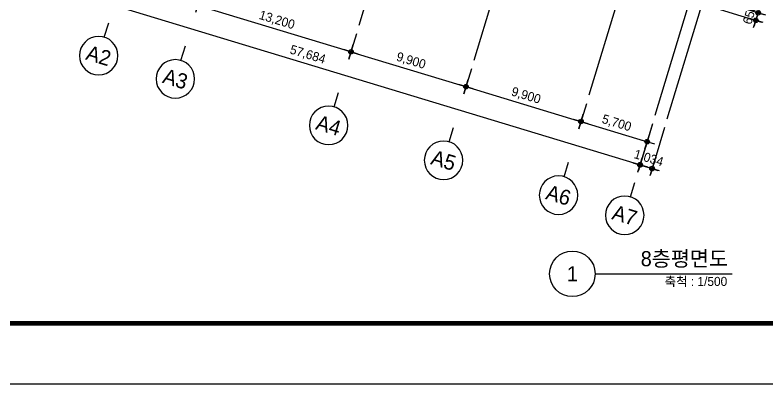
# Model space of a CAD drawing. Header units: metres. Extents: x 630750 to 860239, y 578133 to 726633.
# Drawn here: x 678899 to 740933, y 578133 to 608545 of the extents above; entities that cross this region are included whole.
import ezdxf
from ezdxf.enums import TextEntityAlignment as Align

# ---------------------------------------------------------------- set-up
doc = ezdxf.new("R2010")
doc.units = ezdxf.units.M
doc.header["$LTSCALE"] = 300
doc.layers.get('Defpoints').update_dxf_attribs({"color": 8})
for name, color, linetype in [('001dmp-FORM', 7, 'Continuous'), ('003dmp-TIT', 2, 'Continuous'), ('A-CEN-1', 1, 'Continuous'), ('A-DIM', 7, 'Continuous'), ('A-GRID-DIMS', 14, 'Continuous'), ('DIM', 7, 'Continuous')]:
    doc.layers.add(name, color=color, linetype=linetype)
doc.styles.add('TEXT(돋음)', font='')
doc.styles.add('돋움', font='')
doc.styles.get('TEXT(돋음)').set_extended_font_data('Dotum')
doc.styles.get('돋움').set_extended_font_data('Dotum')
doc.dimstyles.new('DIM250', dxfattribs={"dimscale": 250, "dimtxt": 3, "dimasz": 1, "dimexe": 2, "dimexo": 3, "dimgap": 1, "dimtad": 1, "dimdec": 0, "dimzin": 0, "dimdsep": 46, "dimlunit": 6, "dimtxsty": 'TEXT(돋음)', "dimblk": 'Z_DOT', "dimcen": 2.5, "dimdle": 2, "dimclrd": 256, "dimclre": 256, "dimclrt": 3, "dimadec": 0, "dimazin": 0, "dimtfac": 1, "dimtdec": 0, "dimtix": 1, "dimtmove": 2, "dimatfit": 3, "dimldrblk": 'Z_DOT', "dimfxl": 1, "dimtolj": 1, "dimtzin": 0, "dimarcsym": 0})

# ---------------------------------------------------------------- blocks, each defined once
blk = doc.blocks.new('*U11')
blk.add_line((0, 5), (0, 0))
blk.add_circle((0, 11.35), 6.35)
at = {"color": 3, "style": '돋움'}
blk.add_attdef('NO', text='', height=5, dxfattribs=at).set_placement((0, 11.35), align=Align.MIDDLE_CENTER)
blk = doc.blocks.new('Z_DOT')
at = {"layer": 'DIM', "color": 7}
for p, q in [((0, -2.5), (0, 2.5)), ((-2.5, 0), (2.5, 0))]:
    blk.add_line(p, q, dxfattribs=at)
for radius in [0.75, 0.375]:
    blk.add_circle((0, 0), radius, dxfattribs=at)
blk = doc.blocks.new('*D49')
at = {"layer": 'A-DIM', "lineweight": -2, "transparency": 16777216}
for p, q in [((731428, 599582), (730253, 595709)), ((732418, 599282), (731243, 595409)), ((730159, 596260), (729920, 596333)), ((730398, 596187), (731388, 595887)), ((731627, 595814), (731866, 595742))]:
    blk.add_line(p, q, dxfattribs=at)
at = {"layer": 'Defpoints', "color": 0, "transparency": 16777216}
for p in [(731646, 600300), (732636, 599999), (731388, 595887)]:
    blk.add_point(p, dxfattribs=at)
at = {"layer": 'A-DIM', "lineweight": -2, "transparency": 16777216, "xscale": 250, "yscale": 250, "zscale": 250}
for p, rotation in [((730398, 596187), 343.1200000000105), ((731388, 595887), 163.1200000000105)]:
    blk.add_blockref('Z_DOT', p, dxfattribs=dict(at, rotation=rotation))
at = {"layer": 'A-DIM', "color": 3, "transparency": 16777216, "insert": (731096, 596705), "char_height": 750, "attachment_point": 5, "rotation": 343.12, "style": 'TEXT(돋음)'}
blk.add_mtext('\\A1;1,034', dxfattribs=at)
blk = doc.blocks.new('*D50')
at = {"layer": 'A-DIM', "lineweight": -2, "transparency": 16777216}
for p, q in [((707027, 606986), (706435, 605035)), ((706819, 605441), (715814, 602712)), ((716500, 604112), (715908, 602160))]:
    blk.add_line(p, q, dxfattribs=at)
at = {"layer": 'Defpoints', "color": 0, "transparency": 16777216}
for p in [(707245, 607704), (716718, 604830), (716053, 602639)]:
    blk.add_point(p, dxfattribs=at)
at = {"layer": 'A-DIM', "lineweight": -2, "transparency": 16777216, "xscale": 250, "yscale": 250, "zscale": 250}
for p, rotation in [((706580, 605514), 163.1200000021423), ((716053, 602639), 343.1200000021422)]:
    blk.add_blockref('Z_DOT', p, dxfattribs=dict(at, rotation=rotation))
at = {"layer": 'A-DIM', "color": 3, "transparency": 16777216, "insert": (711519, 604744), "char_height": 750, "attachment_point": 5, "rotation": 343.12, "style": 'TEXT(돋음)'}
blk.add_mtext('\\A1;9,900', dxfattribs=at)
blk = doc.blocks.new('*D51')
at = {"layer": 'A-DIM', "lineweight": -2, "transparency": 16777216}
for p, q in [((725974, 601237), (725382, 599286)), ((725766, 599692), (730742, 598182)), ((731428, 599582), (730836, 597631))]:
    blk.add_line(p, q, dxfattribs=at)
at = {"layer": 'Defpoints', "color": 0, "transparency": 16777216}
for p in [(726192, 601955), (731646, 600300), (730981, 598109)]:
    blk.add_point(p, dxfattribs=at)
at = {"layer": 'A-DIM', "lineweight": -2, "transparency": 16777216, "xscale": 250, "yscale": 250, "zscale": 250}
for p, rotation in [((725527, 599764), 163.1200000021423), ((730981, 598109), 343.1200000021422)]:
    blk.add_blockref('Z_DOT', p, dxfattribs=dict(at, rotation=rotation))
at = {"layer": 'A-DIM', "color": 3, "transparency": 16777216, "insert": (728457, 599604), "char_height": 750, "attachment_point": 5, "rotation": 343.12, "style": 'TEXT(돋음)'}
blk.add_mtext('\\A1;5,700', dxfattribs=at)
blk = doc.blocks.new('*D52')
at = {"layer": 'A-DIM', "lineweight": -2, "transparency": 16777216}
for p, q in [((716500, 604112), (715908, 602161)), ((716293, 602567), (725288, 599837)), ((725974, 601237), (725382, 599286))]:
    blk.add_line(p, q, dxfattribs=at)
at = {"layer": 'Defpoints', "color": 0, "transparency": 16777216}
for p in [(716718, 604830), (726192, 601955), (725527, 599765)]:
    blk.add_point(p, dxfattribs=at)
at = {"layer": 'A-DIM', "lineweight": -2, "transparency": 16777216, "xscale": 250, "yscale": 250, "zscale": 250}
for p, rotation in [((716053, 602639), 163.1200000021423), ((725527, 599765), 343.1200000021422)]:
    blk.add_blockref('Z_DOT', p, dxfattribs=dict(at, rotation=rotation))
at = {"layer": 'A-DIM', "color": 3, "transparency": 16777216, "insert": (720993, 601870), "char_height": 750, "attachment_point": 5, "rotation": 343.12, "style": 'TEXT(돋음)'}
blk.add_mtext('\\A1;9,900', dxfattribs=at)
blk = doc.blocks.new('*D53')
at = {"layer": 'A-DIM', "lineweight": -2, "transparency": 16777216}
for p, q in [((694396, 610819), (693804, 608868)), ((694188, 609274), (706341, 605587)), ((707027, 606987), (706435, 605036))]:
    blk.add_line(p, q, dxfattribs=at)
at = {"layer": 'Defpoints', "color": 0, "transparency": 16777216}
for p in [(694613, 611537), (707245, 607704), (706580, 605514)]:
    blk.add_point(p, dxfattribs=at)
at = {"layer": 'A-DIM', "lineweight": -2, "transparency": 16777216, "xscale": 250, "yscale": 250, "zscale": 250}
for p, rotation in [((693949, 609347), 163.1199999999984), ((706580, 605514), 343.1199999999984)]:
    blk.add_blockref('Z_DOT', p, dxfattribs=dict(at, rotation=rotation))
at = {"layer": 'A-DIM', "color": 3, "transparency": 16777216, "insert": (700467, 608098), "char_height": 750, "attachment_point": 5, "rotation": 343.12, "style": 'TEXT(돋음)'}
blk.add_mtext('\\A1;13,200', dxfattribs=at)
blk = doc.blocks.new('*D54')
at = {"layer": 'A-DIM', "lineweight": -2, "transparency": 16777216}
for p, q in [((676229, 616332), (675060, 612478)), ((675444, 612884), (730165, 596280)), ((731428, 599582), (730259, 595729))]:
    blk.add_line(p, q, dxfattribs=at)
at = {"layer": 'Defpoints', "color": 0, "transparency": 16777216}
for p in [(676447, 617049), (731646, 600300), (730404, 596207)]:
    blk.add_point(p, dxfattribs=at)
at = {"layer": 'A-DIM', "lineweight": -2, "transparency": 16777216, "xscale": 250, "yscale": 250, "zscale": 250}
for p, rotation in [((675205, 612957), 163.1200000135865), ((730404, 596207), 343.1200000135865)]:
    blk.add_blockref('Z_DOT', p, dxfattribs=dict(at, rotation=rotation))
at = {"layer": 'A-DIM', "color": 3, "transparency": 16777216, "insert": (703007, 605250), "char_height": 750, "attachment_point": 5, "rotation": 343.12, "style": 'TEXT(돋음)'}
blk.add_mtext('\\A1;57,684', dxfattribs=at)
blk = doc.blocks.new('*D59')
at = {"layer": 'A-DIM', "lineweight": -2, "transparency": 16777216}
for p, q in [((742030, 625605), (745452, 624566)), ((740197, 608970), (744901, 624472)), ((737181, 609624), (740603, 608586))]:
    blk.add_line(p, q, dxfattribs=at)
at = {"layer": 'Defpoints', "color": 0, "transparency": 16777216}
for p in [(741312, 625823), (744974, 624712), (736463, 609842)]:
    blk.add_point(p, dxfattribs=at)
at = {"layer": 'A-DIM', "lineweight": -2, "transparency": 16777216, "xscale": 250, "yscale": 250, "zscale": 250}
for p, rotation in [((744974, 624712), 73.11999999999823), ((740124, 608731), 253.1199999999982)]:
    blk.add_blockref('Z_DOT', p, dxfattribs=dict(at, rotation=rotation))
at = {"layer": 'A-DIM', "color": 3, "transparency": 16777216, "insert": (741881, 616924), "char_height": 750, "attachment_point": 5, "rotation": 73.12, "style": 'TEXT(돋음)'}
blk.add_mtext('\\A1;16,700', dxfattribs=at)
blk = doc.blocks.new('*D61')
at = {"layer": 'A-DIM', "lineweight": -2, "transparency": 16777216}
for p, q in [((737181, 609624), (740603, 608586)), ((740197, 608970), (740270, 609210)), ((736992, 609002), (740414, 607964)), ((740124, 608731), (739936, 608109)), ((739863, 607870), (739791, 607631))]:
    blk.add_line(p, q, dxfattribs=at)
at = {"layer": 'Defpoints', "color": 0, "transparency": 16777216}
for p in [(736463, 609842), (736275, 609220), (739936, 608109)]:
    blk.add_point(p, dxfattribs=at)
at = {"layer": 'A-DIM', "lineweight": -2, "transparency": 16777216, "xscale": 250, "yscale": 250, "zscale": 250}
for p, rotation in [((740124, 608731), 253.1200000000732), ((739936, 608109), 73.1200000000732)]:
    blk.add_blockref('Z_DOT', p, dxfattribs=dict(at, rotation=rotation))
at = {"layer": 'A-DIM', "color": 3, "transparency": 16777216, "insert": (739432, 608602), "char_height": 750, "attachment_point": 5, "rotation": 73.12, "style": 'TEXT(돋음)'}
blk.add_mtext('\\A1;650', dxfattribs=at)
blk = doc.blocks.new('xref-sheet(건축)')
at = {"layer": '001dmp-FORM', "color": 30}
blk.add_lwpolyline([(8410, 5940), (0, 5940), (0, 0), (8410, 0)], close=True, dxfattribs=at)
at = {"layer": '001dmp-FORM', "const_width": 15}
blk.add_lwpolyline([(300, 200), (300, 5740), (8210, 5740), (8210, 200)], close=True, dxfattribs=at)

msp = doc.modelspace()

# ---------------------------------------------------------------- linework, layer by layer
at = {"layer": '003dmp-TIT'}
msp.add_line((726693.7, 587211.1), (737976.8, 587211.1), dxfattribs=at)
msp.add_circle((724818.7, 587211.1), 1875, dxfattribs=at)
at = {"layer": 'A-CEN-1', "linetype": 'Continuous'}
for p, q in [((707244.6, 607704.1), (715701.1, 635572.7)), ((716718, 604829.5), (725174.5, 632698.1)), ((726191.5, 601954.9), (734648, 629823.4)), ((731645.9, 600299.8), (740102.4, 628168.3)), ((732635.8, 599999.4), (736072.7, 611325.7))]:
    msp.add_line(p, q, dxfattribs=at)

# ---------------------------------------------------------------- block references
at = {"xscale": 24.99999125985778, "yscale": 24.9999912364292, "zscale": 24.99999123690949}
msp.add_blockref('xref-sheet(건축)', (630750, 578132.8), dxfattribs=at)
at = {"layer": 'A-GRID-DIMS'}
ref = msp.add_blockref('*U11', (686613.1, 607915.2), dxfattribs=dict(at, xscale=-250.0000000000548, yscale=250, zscale=250, rotation=163.1091878485269))
ref.add_attrib('NO', 'A2', dxfattribs={"layer": '0', "color": 3, "height": 1250, "rotation": 343.109188, "style": '돋움'}).set_placement((685789.1, 605201.7, 0), align=Align.MIDDLE_CENTER)
ref = msp.add_blockref('*U11', (692932.1, 605996.5), dxfattribs=dict(at, xscale=-250.0000000000548, yscale=250, zscale=250, rotation=163.1091878485269))
ref.add_attrib('NO', 'A3', dxfattribs={"layer": '0', "color": 3, "height": 1250, "rotation": 343.109188, "style": '돋움'}).set_placement((692108.1, 603283, 0), align=Align.MIDDLE_CENTER)
ref = msp.add_blockref('*U11', (705558.9, 602162.4), dxfattribs=dict(at, xscale=-250.0000000000548, yscale=250, zscale=250, rotation=163.1091878485269))
ref.add_attrib('NO', 'A4', dxfattribs={"layer": '0', "color": 3, "height": 1250, "rotation": 343.109188, "style": '돋움'}).set_placement((704735, 599448.9, 0), align=Align.MIDDLE_CENTER)
ref = msp.add_blockref('*U11', (715031.8, 599285.9), dxfattribs=dict(at, xscale=-250.0000000000548, yscale=250, zscale=250, rotation=163.1091878485269))
ref.add_attrib('NO', 'A5', dxfattribs={"layer": '0', "color": 3, "height": 1250, "rotation": 343.109188, "style": '돋움'}).set_placement((714207.9, 596572.4, 0), align=Align.MIDDLE_CENTER)
ref = msp.add_blockref('*U11', (724504.7, 596409.5), dxfattribs=dict(at, xscale=-250.0000000000548, yscale=250, zscale=250, rotation=163.1091878485269))
ref.add_attrib('NO', 'A6', dxfattribs={"layer": '0', "color": 3, "height": 1250, "rotation": 343.109188, "style": '돋움'}).set_placement((723680.8, 593696, 0), align=Align.MIDDLE_CENTER)
ref = msp.add_blockref('*U11', (729958.8, 594753.4), dxfattribs=dict(at, xscale=-250.0000000000548, yscale=250, zscale=250, rotation=163.1091878485269))
ref.add_attrib('NO', 'A7', dxfattribs={"layer": '0', "color": 3, "height": 1250, "rotation": 343.109188, "style": '돋움'}).set_placement((729134.9, 592039.9, 0), align=Align.MIDDLE_CENTER)

# ---------------------------------------------------------------- texts
at = {"layer": '003dmp-TIT', "style": '돋움'}
msp.add_text('8층평면도', height=1250, rotation=0, dxfattribs=at).set_placement((737636.1, 587461.1), align=Align.BOTTOM_RIGHT)
msp.add_text('1', height=1250, rotation=0, dxfattribs=at).set_placement((724818.7, 587211.1), align=Align.MIDDLE_CENTER)
at = {"layer": '003dmp-TIT', "color": 3, "style": '돋움'}
msp.add_text('축척 : 1/500', height=750, rotation=0, dxfattribs=at).set_placement((737579.3, 586961.1), align=Align.TOP_RIGHT)

# ---------------------------------------------------------------- dimensions: what is measured, and where the dimension line sits
at = {"layer": 'A-DIM'}
for p1, p2, distance, picture, middle in [((736463.3, 609842.1, 0), (741312.5, 625822.6, 0), -3826, '*D59', (741881.3, 616924, 0)), ((676446.8, 617049.5, 0), (731645.9, 600299.8, 0), -4277, '*D54', (703007.1, 605249.6, 0)), ((736463.3, 609842.1, 0), (736274.6, 609220.1, 0), 3826, '*D61', (739431.5, 608601.8, 0)), ((731645.9, 600299.8), (732635.8, 599999.4), -4297.5, '*D49', (731095.6, 596704.9))]:
    dim = msp.add_aligned_dim(p1=p1, p2=p2, distance=distance, dimstyle='DIM250', override={"dimfxl": 2}, dxfattribs=at)
    dim.commit()
    dim.dimension.update_dxf_attribs({"geometry": picture, "text_midpoint": middle})
dim = msp.add_aligned_dim(p1=(694613.3, 611537.1), p2=(707244.6, 607704.2), distance=-2288.9, dimstyle='DIM250', dxfattribs=at)
dim.commit()
dim.dimension.update_dxf_attribs({"geometry": '*D53', "text_midpoint": (700467, 608098.1)})
for base, p1, p2, picture, middle in [((716053.3, 602638.9), (707244.6, 607704.1), (716718, 604829.5), '*D50', (711519.2, 604744)), ((725526.9, 599764.8), (716718, 604829.5), (726191.5, 601954.9), '*D52', (720992.8, 601869.8)), ((730981.2, 598109.2), (726191.5, 601954.9), (731645.9, 600299.8), '*D51', (728456.6, 599604.4))]:
    dim = msp.add_linear_dim(base=base, p1=p1, p2=p2, angle=163.12, dimstyle='DIM250', override={"dimfxl": 2}, dxfattribs=at)
    dim.commit()
    dim.dimension.update_dxf_attribs({"geometry": picture, "text_midpoint": middle})

doc.saveas('drawing.dxf')
